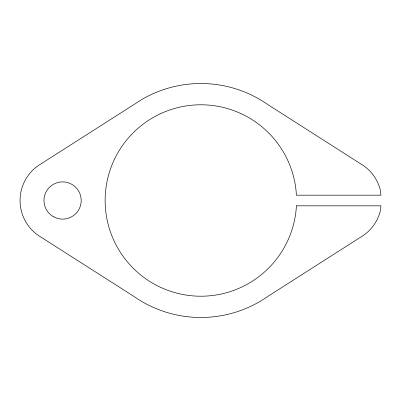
<?xml version="1.0" encoding="UTF-8"?>
<svg xmlns="http://www.w3.org/2000/svg" width="401" height="401" viewBox="0 0 401 401"><rect width="100%" height="100%" fill="white"/><g stroke="black" fill="none" stroke-linecap="round" stroke-linejoin="round"><path stroke-width="0.6" d="M296.334 205.818L296.204 208.841A95.719 95.719 0 0 1 150.601 281.968A95.719 95.719 0 0 1 150.601 119.032A95.719 95.719 0 0 1 296.204 192.159L296.334 195.182L380.95 195.182L380.198 189.488A42.541 42.541 0 0 0 360.379 163.658L267.953 104.671A116.987 116.987 0 0 0 142.355 99.187L41.323 163.658A42.541 42.541 0 0 0 41.323 237.342L133.749 296.329A116.987 116.987 0 0 0 267.953 296.329L360.379 237.342A42.541 42.541 0 0 0 380.198 211.512L380.95 205.818L296.334 205.818M53.283 216.62A18.611 18.611 0 0 0 81.203 200.5A18.611 18.611 0 0 0 53.283 184.38A18.611 18.611 0 0 0 53.283 216.62"/></g></svg>
